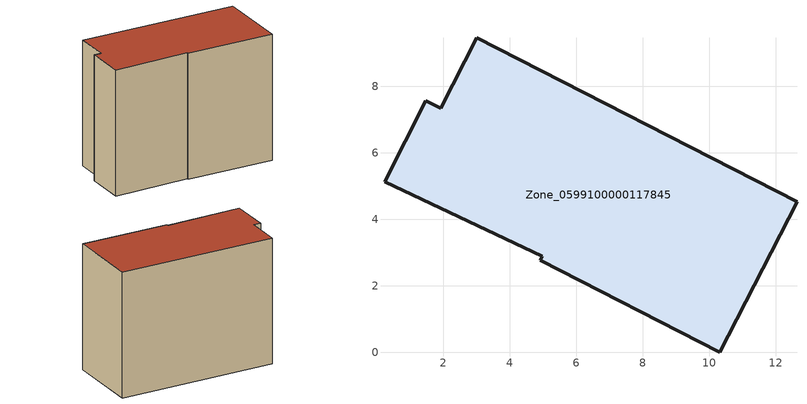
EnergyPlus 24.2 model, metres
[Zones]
Zone_0599100000117845
 floor ground (C_G): 12.64,4.52 10.32,0 4.92,2.76 4.98,2.88 0.23,5.12 1.48,7.56 1.92,7.33 3.01,9.45 z3.84
 wall outside (C_F): 1.92,7.33 1.48,7.56 0.23,5.12 4.98,2.88 4.92,2.76 10.32,0 12.64,4.52 3.01,9.45 1.92,7.33 z3.84:12.47
 roof outside (C_R): 4.92,2.76 10.32,0 12.64,4.52 3.01,9.45 1.92,7.33 1.48,7.56 0.23,5.12 4.98,2.88 z12.47
[BUILDING]
Pand.0599100000117845: North Axis=0; Terrain=City; Loads Convergence Tolerance Value=0.04; Temperature Convergence Tolerance Value=0.4; Solar Distribution=FullExterior; Maximum Number of Warmup Days=25; Minimum Number of Warmup Days=1
[Site:Location]
Rotterdam.The.Hague.AP_ZH_NLD Design_Conditions: Latitude=51.96; Longitude=4.45; Time Zone=1; Elevation=-4.5
[SITE:GROUNDTEMPERATURE:BUILDINGSURFACE]
18, 18, 18, 18, 18, 18, 18, 18, 18, 18, 18, 18
[MATERIAL] Thermal Absorptance=0.9; Solar Absorptance=0.7; Visible Absorptance=0.7
Name | Roughness | Thickness | Conductivity | Density | Specific Heat
G.TC.1992-2005 | MediumSmooth | 0.15 | 0.06 | 540 | 1210
F.TC.1992-2005 | Rough | 0.3 | 0.12 | 1920 | 840
R.TC.1992-2005 | MediumRough | 0.2 | 0.08 | 1500 | 1000
[CONSTRUCTION]
C_G: G.TC.1992-2005
C_F: F.TC.1992-2005
C_R: R.TC.1992-2005
[ZONE]
Zone_0599100000117845: Type=1; Multiplier=1; Ceiling Height=Autocalculate; Volume=Autocalculate; Floor Area=autocalculate; Part of Total Floor Area=Yes
[ZONEINFILTRATION:DESIGNFLOWRATE]
Infil_Zone_0599100000117845: Zone or ZoneList or Space or SpaceList=Zone_0599100000117845; Schedule=AlwaysOn; Design Flow Rate Calculation Method=Flow/Area; Flow Rate per Floor Area=0.0015; Constant Term Coefficient=1; Temperature Term Coefficient=0; Velocity Term Coefficient=0; Velocity Squared Term Coefficient=0
[HVACTEMPLATE:ZONE:IDEALLOADSAIRSYSTEM]
Zone_0599100000117845: Maximum Heating Supply Air Temperature=50; Minimum Cooling Supply Air Temperature=13; Maximum Heating Supply Air Humidity Ratio=0.0156; Minimum Cooling Supply Air Humidity Ratio=0.0077; Heating Limit=NoLimit; Cooling Limit=NoLimit; Dehumidification Control Type=ConstantSensibleHeatRatio; Cooling Sensible Heat Ratio=0.7; Dehumidification Setpoint=60; Humidification Control Type=None; Humidification Setpoint=30; Outdoor Air Method=None; Outdoor Air Flow Rate per Person=0.00944; Outdoor Air Flow Rate per Zone Floor Area=0; Outdoor Air Flow Rate per Zone=0; Demand Controlled Ventilation Type=None; Outdoor Air Economizer Type=NoEconomizer; Heat Recovery Type=None; Sensible Heat Recovery Effectiveness=0.7; Latent Heat Recovery Effectiveness=0.65
[ZONECONTROL:THERMOSTAT]
ThermostatControl_Zone_0599100000117845: Zone or ZoneList=Zone_0599100000117845; Control Type Schedule=DualSetpointControlType; Control 1=Thermostat_Zone_0599100000117845; Temperature Difference Between Cutout And Setpoint=0
[THERMOSTATSETPOINT:DUALSETPOINT]
Thermostat_Zone_0599100000117845: Heating Setpoint Temperature Schedule=HeatingSetpoint_Zone_0599100000117845; Cooling Setpoint Temperature Schedule=CoolingSetpoint_Zone_0599100000117845
[SCHEDULE:COMPACT]
HeatingSetpoint_Zone_0599100000117845: Through: 12/31, For: AllDays, Until: 24:00, 21
CoolingSetpoint_Zone_0599100000117845: Through: 12/31, For: AllDays, Until: 24:00, 24
DualSetpointControlType: Through: 12/31, For: AllDays, Until: 24:00, 4
AlwaysOn: Through: 12/31, For: AllDays, Until: 24:00, 1
